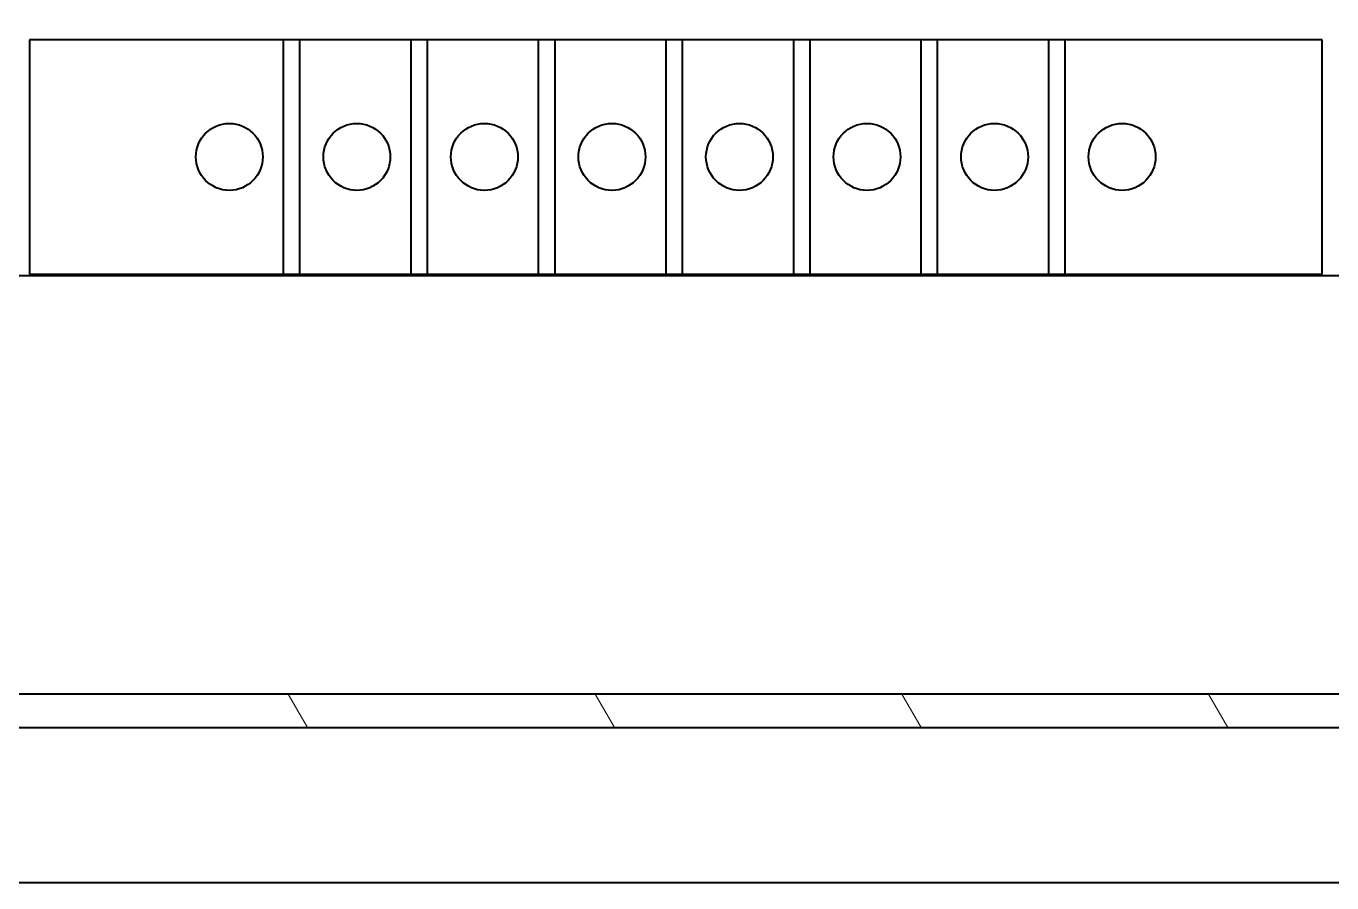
# Model space of a CAD drawing. Header units: millimetres. Extents: x 0 to 5945, y 0 to 4205.
# Drawn here: x 1613.4 to 1691.4, y 183.3 to 234.5 of the extents above; entities that cross this region are included whole.
import ezdxf

# ---------------------------------------------------------------- set-up
doc = ezdxf.new("R2010")
doc.units = ezdxf.units.MM
doc.header["$LTSCALE"] = 5
doc.layers.add('가시적인 것(ISO)', color=3, linetype='Continuous', lineweight=40)
doc.layers.add('해치(ISO)', color=7, linetype='Continuous', lineweight=18)

msp = doc.modelspace()

# ---------------------------------------------------------------- hatches: boundary and pattern name
at = {"layer": '해치(ISO)'}
h = msp.add_hatch(dxfattribs=at)
h.set_pattern_fill('ANSI31', color=256, scale=127, angle=75.00018, style=0)
h.set_pattern_definition([(120.0002, (0, 0), (-13.74813, -7.93754), [])])
h.paths.add_polyline_path([(1986.737, 792.623), (1526.737, 792.623), (1526.737, 192.623), (1986.737, 192.623), (1986.737, 248.123), (1986.737, 267.123), (1986.737, 718.123), (1986.737, 737.123)])
h.paths.add_polyline_path([(1528.737, 194.623), (1528.737, 790.623), (1984.737, 790.623), (1984.737, 737.123), (1984.737, 718.123), (1984.737, 267.123), (1984.737, 248.123), (1984.737, 194.623)], flags=0)
h.paths.add_polyline_path([(2019.737, 183.345), (2021.737, 183.345), (2021.737, 827.623), (1491.737, 827.623), (1491.737, 767.623), (1491.737, 707.623), (1491.737, 277.623), (1491.737, 217.623), (1491.737, 183.345), (1493.737, 183.345), (1493.737, 825.623), (2019.737, 825.623)])

# ---------------------------------------------------------------- linework, layer by layer
at = {"layer": '가시적인 것(ISO)'}
for p, q in [((1613.637, 233.713), (1613.637, 219.713)), ((1628.787, 233.713), (1613.637, 233.713)), ((1628.787, 233.713), (1628.787, 219.713)), ((1629.787, 233.713), (1628.787, 233.713)), ((1629.787, 219.713), (1629.787, 233.713)), ((1636.407, 233.713), (1629.787, 233.713)), ((1636.407, 233.713), (1636.407, 219.713)), ((1637.407, 233.713), (1636.407, 233.713)), ((1637.407, 219.713), (1637.407, 233.713)), ((1644.027, 233.713), (1637.407, 233.713)), ((1644.027, 233.713), (1644.027, 219.713)), ((1645.027, 233.713), (1644.027, 233.713)), ((1645.027, 219.713), (1645.027, 233.713)), ((1651.647, 233.713), (1645.027, 233.713)), ((1651.647, 233.713), (1651.647, 219.713)), ((1652.647, 233.713), (1651.647, 233.713)), ((1652.647, 219.713), (1652.647, 233.713)), ((1659.267, 233.713), (1652.647, 233.713)), ((1659.267, 233.713), (1659.267, 219.713)), ((1660.267, 233.713), (1659.267, 233.713)), ((1660.267, 219.713), (1660.267, 233.713)), ((1666.887, 233.713), (1660.267, 233.713)), ((1666.887, 233.713), (1666.887, 219.713)), ((1667.887, 233.713), (1666.887, 233.713)), ((1667.887, 219.713), (1667.887, 233.713)), ((1674.507, 233.713), (1667.887, 233.713)), ((1674.507, 233.713), (1674.507, 219.713)), ((1675.507, 233.713), (1674.507, 233.713)), ((1675.507, 219.713), (1675.507, 233.713)), ((1690.856, 233.713), (1675.507, 233.713)), ((1690.856, 219.713), (1690.856, 233.713)), ((1574.737, 219.623), (1744.737, 219.623)), ((1613.637, 219.713), (1628.787, 219.713)), ((1628.787, 219.713), (1629.787, 219.713)), ((1629.787, 219.713), (1636.407, 219.713)), ((1636.407, 219.713), (1637.407, 219.713)), ((1637.407, 219.713), (1644.027, 219.713)), ((1644.027, 219.713), (1645.027, 219.713)), ((1645.027, 219.713), (1651.647, 219.713)), ((1651.647, 219.713), (1652.647, 219.713)), ((1652.647, 219.713), (1659.267, 219.713)), ((1659.267, 219.713), (1660.267, 219.713)), ((1660.267, 219.713), (1666.887, 219.713)), ((1666.887, 219.713), (1667.887, 219.713)), ((1667.887, 219.713), (1674.507, 219.713)), ((1674.507, 219.713), (1675.507, 219.713)), ((1675.507, 219.713), (1690.856, 219.713)), ((1984.737, 194.623), (1528.737, 194.623)), ((1526.737, 192.623), (1986.737, 192.623)), ((2006.737, 183.345), (1506.737, 183.345))]:
    msp.add_line(p, q, dxfattribs=at)
for centre in [(1625.567, 226.713), (1633.187, 226.713), (1640.807, 226.713), (1648.427, 226.713), (1656.047, 226.713), (1663.667, 226.713), (1671.287, 226.713), (1678.907, 226.713)]:
    msp.add_circle(centre, 2, dxfattribs=at)

doc.saveas('drawing.dxf')
